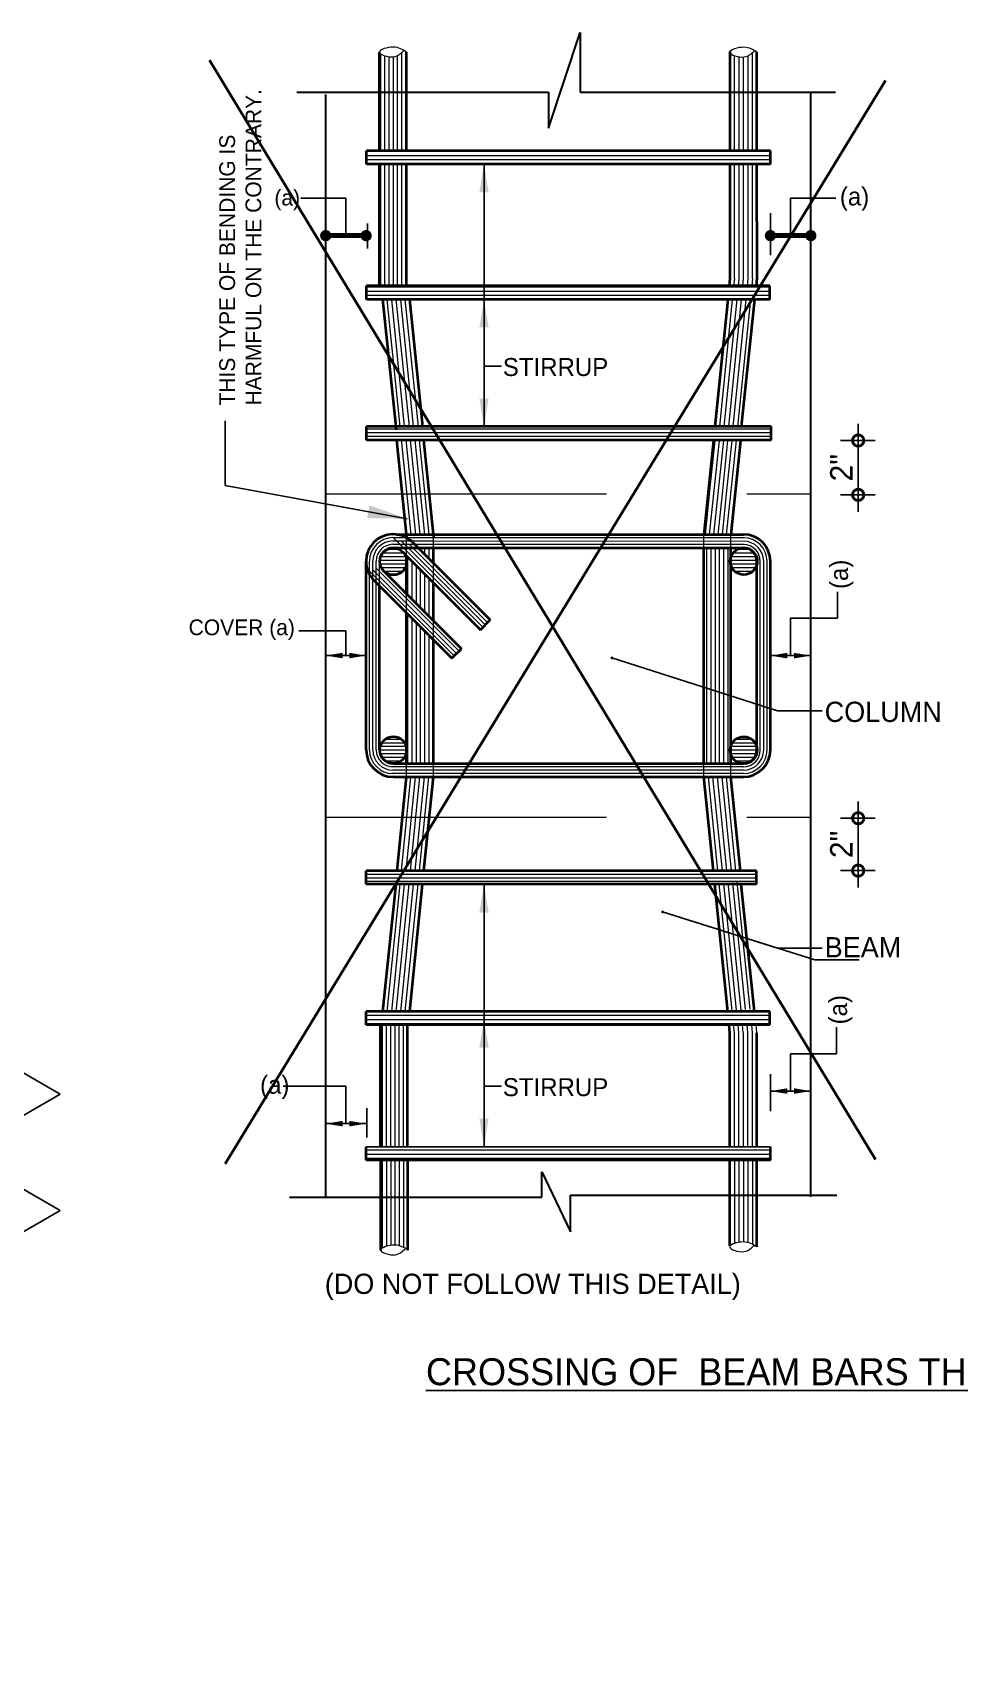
# Model space of a CAD drawing. Header units: inches. Extents: x -159432 to -126829, y -44881 to -40109.
# Drawn here: x -146446 to -146280.9, y -42288.1 to -41999.3 of the extents above; entities that cross this region are included whole.
import ezdxf

# ---------------------------------------------------------------- set-up
doc = ezdxf.new("R2010")
doc.units = ezdxf.units.IN
doc.header["$LTSCALE"] = 10
doc.header["$MEASUREMENT"] = 0
doc.header["$PDMODE"] = 34
doc.linetypes.add('DASHED', pattern=[0.75, 0.5, -0.25])
doc.layers.get('0').update_dxf_attribs({"color": 140, "lineweight": 25})
doc.layers.get('Defpoints').update_dxf_attribs({"lineweight": 25})
for name, color, linetype, lineweight in [('DASHED LIGHT', 7, 'DASHED', 15), ('DIM', 6, 'Continuous', 25), ('DIMENSION', 6, 'Continuous', 25), ('DOTS', 31, 'Continuous', 0), ('line', 134, 'Continuous', 30), ('LINTEL', 12, 'Continuous', 35)]:
    doc.layers.add(name, color=color, linetype=linetype, lineweight=lineweight)
doc.styles.add('Arial Narrow', font='ARIALN.TTF', dxfattribs={"height": 8})
doc.dimstyles.new('ARCHITECT', dxfattribs={"dimtxt": 7, "dimasz": 2, "dimexe": 6, "dimexo": 6, "dimgap": 2, "dimtad": 1, "dimdec": 1, "dimzin": 3, "dimdsep": 46, "dimlunit": 4, "dimtxsty": 'Standard', "dimblk1": 'DIM', "dimblk2": 'DIM', "dimsah": 1, "dimcen": 0.09375, "dimse1": 1, "dimse2": 1, "dimclrd": 6, "dimclre": 6, "dimclrt": 5, "dimadec": 0, "dimazin": 0, "dimtfac": 0.5, "dimtdec": 1, "dimtofl": 0, "dimtmove": 2, "dimatfit": 3, "dimldrblk": 'DIM', "dimfxl": 6, "dimfrac": 1, "dimtolj": 1, "dimtzin": 0, "dimarcsym": 0})
doc.dimstyles.new('ARCHITECT$0', dxfattribs={"dimscale": 0, "dimtxt": 8, "dimasz": 2, "dimexe": 0, "dimexo": 3, "dimgap": 2, "dimtad": 1, "dimdec": 0, "dimlfac": -1, "dimzin": 3, "dimdsep": 46, "dimlunit": 4, "dimtxsty": 'Standard', "dimblk": 'DIM', "dimcen": 0.125, "dimdle": 10.5, "dimclrd": 6, "dimclre": 6, "dimclrt": 2, "dimadec": 0, "dimazin": 0, "dimtfac": 1, "dimtdec": 0, "dimtofl": 0, "dimtmove": 2, "dimatfit": 3, "dimldrblk": 'DOT', "dimfxl": 1, "dimfrac": 2, "dimtolj": 2, "dimtzin": 3, "dimlwd": -1, "dimlwe": -1, "dimarcsym": 0})
doc.dimstyles.get("Standard").update_dxf_attribs({"dimtxt": 8, "dimasz": 2, "dimexe": 2, "dimexo": 3, "dimgap": 2, "dimtad": 1, "dimdec": 0, "dimzin": 0, "dimdsep": 46, "dimlunit": 3, "dimtxsty": 'Arial Narrow', "dimblk": 'DOT', "dimcen": 0.09, "dimclrd": 256, "dimclre": 256, "dimclrt": 256, "dimadec": 0, "dimazin": 0, "dimtfac": 1, "dimtdec": 0, "dimtix": 1, "dimtmove": 2, "dimatfit": 3, "dimldrblk": 'OPEN30', "dimfxl": 1, "dimtolj": 1, "dimtzin": 0, "dimlwd": -1, "dimlwe": -1, "dimarcsym": 0})
doc.dimstyles.new('STANDERD', dxfattribs={"dimscale": 0, "dimtxt": 4, "dimasz": 8, "dimexe": 8, "dimexo": 8, "dimgap": 2, "dimtad": 1, "dimdec": 0, "dimzin": 0, "dimdsep": 46, "dimlunit": 4, "dimtxsty": 'Standard', "dimblk": 'DOTSMALL', "dimcen": 0, "dimdle": 8, "dimclrd": 256, "dimclre": 256, "dimclrt": 2, "dimadec": 0, "dimazin": 0, "dimtfac": 1, "dimtdec": 0, "dimtmove": 2, "dimatfit": 1, "dimfxl": 1, "dimtolj": 1, "dimtzin": 0, "dimlwd": -1, "dimarcsym": 0})
pattern_1 = [(90, (-145680.16206, -42313.0679), (-0.75, 5e-17), [])]
pattern_2 = [(180, (-145680.16206, -42313.0679), (-8e-17, -0.65), [])]
pattern_3 = [(180, (-145823.6662, -42313.9107), (-9e-17, -0.75), [])]
pattern_4 = [(264, (-145823.6662, -41906.81185), (-0.7458914, 0.0783963), [])]

# ---------------------------------------------------------------- blocks, each defined once
blk = doc.blocks.new('_DotSmall')
at = {"color": 0, "linetype": 'ByBlock', "const_width": 0.5}
blk.add_lwpolyline([(-0.0625, 0, 1), (0.0625, 0, 1)], format="xyb", close=True, dxfattribs=at)
blk = doc.blocks.new('*D383')
at = {"layer": 'Defpoints', "color": 0, "ltscale": 6}
for p in [(-146305.1, -42072.04), (-146298.98, -42072.04), (-146305.1, -42081.72)]:
    blk.add_point(p, dxfattribs=at)
at = {"layer": 'DIMENSION', "ltscale": 6}
for p, q in [((-146298.98, -42084.72), (-146298.98, -42069.04)), ((-146302.1, -42072.04), (-146295.98, -42072.04)), ((-146302.1, -42081.72), (-146295.98, -42081.72))]:
    blk.add_line(p, q, dxfattribs=at)
at = {"layer": 'DIMENSION', "ltscale": 6, "xscale": 4, "yscale": 4, "zscale": 4}
for p, rotation in [((-146298.98, -42072.04), 90), ((-146298.98, -42081.72), 270)]:
    blk.add_blockref('_DotSmall', p, dxfattribs=dict(at, rotation=rotation))
at = {"layer": 'DIMENSION', "ltscale": 6, "insert": (-146301.98, -42076.88), "char_height": 4, "attachment_point": 5, "rotation": 90}
blk.add_mtext('\\A2;2"', dxfattribs=at)
blk = doc.blocks.new('_Dot')
at = {"color": 0, "linetype": 'ByBlock', "lineweight": -2}
blk.add_line((-0.5, 0), (-1, 0), dxfattribs=at)
at = {"color": 0, "linetype": 'ByBlock', "const_width": 0.5}
blk.add_lwpolyline([(-0.25, 0, 1), (0.25, 0, 1)], format="xyb", close=True, dxfattribs=at)
blk = doc.blocks.new('*D384')
at = {"layer": 'Defpoints', "color": 0, "ltscale": 6}
for p in [(-146305.1, -42139.33), (-146298.98, -42139.33), (-146305.1, -42148.66)]:
    blk.add_point(p, dxfattribs=at)
at = {"layer": 'DIMENSION', "ltscale": 6}
for p, q in [((-146298.98, -42151.66), (-146298.98, -42136.33)), ((-146302.1, -42139.33), (-146295.98, -42139.33)), ((-146302.1, -42148.66), (-146295.98, -42148.66))]:
    blk.add_line(p, q, dxfattribs=at)
at = {"layer": 'DIMENSION', "ltscale": 6, "xscale": 4, "yscale": 4, "zscale": 4}
for p, rotation in [((-146298.98, -42139.33), 90), ((-146298.98, -42148.66), 270)]:
    blk.add_blockref('_DotSmall', p, dxfattribs=dict(at, rotation=rotation))
at = {"layer": 'DIMENSION', "ltscale": 6, "insert": (-146301.98, -42143.99), "char_height": 4, "attachment_point": 5, "rotation": 90}
blk.add_mtext('\\A2;2"', dxfattribs=at)
blk = doc.blocks.new('DIM')
at = {"layer": 'DIM'}
for p, q in [((0, 5.08), (0, -5.08)), ((5.08, 0), (-5.08, 0))]:
    blk.add_line(p, q, dxfattribs=at)
at = {"layer": 'DIM', "const_width": 0.64}
blk.add_lwpolyline([(-0.32, 0, 1), (0.32, 0, 1)], format="xyb", close=True, dxfattribs=at)
blk = doc.blocks.new('DOT')
blk.add_line((-0.5, 0), (-1, 0))
at = {"const_width": 0.5}
blk.add_lwpolyline([(-0.25, 0, 1), (0.25, 0, 1)], format="xyb", close=True, dxfattribs=at)

msp = doc.modelspace()

# ---------------------------------------------------------------- hatches: boundary and pattern name
at = {"layer": 'DOTS', "ltscale": 15}
h = msp.add_hatch(dxfattribs=at)
h.set_pattern_fill('LINE', color=256, scale=6, angle=180, style=0)
h.set_pattern_definition([(180, (-145823.6662, -42342.9858), (-9e-17, -0.75), [])])
h.paths.add_polyline_path([(-146386.51849, -42020.43441), (-146386.51849, -42022.83441), (-146314.58652, -42022.83441), (-146314.58652, -42020.43441)])
h = msp.add_hatch(dxfattribs=at)
h.set_pattern_fill('LINE', color=256, scale=6, angle=180, style=0)
h.set_pattern_definition(pattern_3)
h.paths.add_polyline_path([(-146369.81033, -42046.8897), (-146369.81033, -42044.4897), (-146386.56357, -42044.4897), (-146386.56357, -42046.8897)])
h = msp.add_hatch(dxfattribs=at)
h.set_pattern_fill('LINE', color=256, scale=6, angle=180, style=0)
h.set_pattern_definition(pattern_3)
h.paths.add_polyline_path([(-146314.68945, -42046.8897), (-146314.68945, -42044.4897), (-146369.81033, -42044.4897), (-146369.81033, -42046.8897)])
h = msp.add_hatch(dxfattribs=at)
h.set_pattern_fill('LINE', color=256, scale=5.2, angle=180, style=0)
h.set_pattern_definition(pattern_2)
h.paths.add_polyline_path([(-146314.47569, -42071.96126), (-146314.47569, -42069.56126), (-146369.81033, -42069.56126), (-146369.81033, -42071.96126)])
h.paths.add_polyline_path([(-146369.81033, -42071.96126), (-146369.81033, -42069.56126), (-146386.56357, -42069.56126), (-146386.56357, -42071.96126)])
h = msp.add_hatch(dxfattribs=at)
h.set_pattern_fill('LINE', color=256, scale=6, angle=96, style=0)
h.set_pattern_definition(pattern_4)
h.paths.add_polyline_path([(-146325.71658, -42081.56126), (-146324.75062, -42072.02986), (-146319.95062, -42072.02986), (-146320.91658, -42081.56126)])
h = msp.add_hatch(dxfattribs=at)
h.set_pattern_fill('LINE', color=256, scale=6, angle=96, style=0)
h.set_pattern_definition(pattern_4)
h.paths.add_polyline_path([(-146326.44627, -42088.76126), (-146325.71658, -42081.56126), (-146320.91658, -42081.56126), (-146321.64627, -42088.76126)])
h = msp.add_hatch(dxfattribs=at)
h.set_pattern_fill('LINE', color=256, scale=5.2, angle=180, style=0)
h.set_pattern_definition(pattern_2)
h.paths.add_polyline_path([(-146379.41033, -42094.09429), (-146379.41033, -42093.09567, 0.900341733), (-146384.15782, -42093.59498, 0.900341733)])
h = msp.add_hatch(dxfattribs=at)
h.set_pattern_fill('LINE', color=256, scale=6, angle=90, style=0)
h.set_pattern_definition(pattern_1)
h.paths.add_polyline_path([(-146379.41033, -42092.58742), (-146379.41033, -42093.09567, -0.105173822), (-146379.41033, -42094.09429), (-146379.41033, -42099.34991), (-146374.61033, -42104.14991), (-146374.61033, -42097.38782)])
h = msp.add_hatch(dxfattribs=at)
h.set_pattern_fill('LINE', color=256, scale=6, angle=90, style=0)
h.set_pattern_definition(pattern_1)
h.paths.add_polyline_path([(-146377.3427, -42091.16126), (-146374.61033, -42093.89363), (-146374.61033, -42091.16126)])
h = msp.add_hatch(dxfattribs=at)
h.set_pattern_fill('LINE', color=256, scale=6, angle=90, style=0)
h.set_pattern_definition(pattern_1)
h.paths.add_polyline_path([(-146321.64627, -42094.24129, -0.073852314), (-146321.74986, -42093.5438, -0.073852314), (-146321.64627, -42092.84631), (-146321.64627, -42091.16126), (-146326.44627, -42091.16126), (-146326.44627, -42129.56126), (-146321.64627, -42129.56126), (-146321.64627, -42127.92961, -0.077318536), (-146321.75969, -42127.20054, -0.077318536), (-146321.64627, -42126.47146)])
h = msp.add_hatch(dxfattribs=at)
h.set_pattern_fill('LINE', color=256, scale=5.2, angle=180, style=0)
h.set_pattern_definition(pattern_2)
h.paths.add_polyline_path([(-146317.01033, -42093.56126, 0.414213562), (-146319.41033, -42091.16126), (-146319.63887, -42091.16126, 0.29710898), (-146321.64627, -42092.84631), (-146321.64627, -42094.24129, 0.768822827), (-146317.01033, -42094.07917)])
h = msp.add_hatch(dxfattribs=at)
h.set_pattern_fill('LINE', color=256, scale=6, angle=90, style=0)
h.set_pattern_definition(pattern_1)
h.paths.add_polyline_path([(-146374.61033, -42107.54402), (-146379.41033, -42102.74402), (-146379.41033, -42126.64837, -0.109384408), (-146379.41033, -42127.68605), (-146379.41033, -42129.56126), (-146374.61033, -42129.56126)])
h = msp.add_hatch(dxfattribs=at)
h.set_pattern_fill('LINE', color=256, scale=5.2, angle=180, style=0)
h.set_pattern_definition(pattern_2)
h.paths.add_polyline_path([(-146379.41033, -42126.64837, 0.896580278), (-146384.15358, -42127.16721, 0.380567449), (-146382.03189, -42129.55102, 0.023116228), (-146381.81033, -42129.56126), (-146381.58479, -42129.56126, 0.332084686), (-146379.41033, -42127.68605)])
h = msp.add_hatch(dxfattribs=at)
h.set_pattern_fill('LINE', color=256, scale=5.2, angle=180, style=0)
h.set_pattern_definition(pattern_2)
h.paths.add_polyline_path([(-146317.01033, -42127.16126), (-146317.01033, -42126.71012, 0.770967481), (-146321.64627, -42126.47146), (-146321.64627, -42127.92961, 0.277022522), (-146319.79209, -42129.56126), (-146319.41033, -42129.56126, 0.414213562)])
h = msp.add_hatch(dxfattribs=at)
h.set_pattern_fill('LINE', color=256, scale=5.2, angle=180, style=0)
h.set_pattern_definition(pattern_2)
h.paths.add_polyline_path([(-146369.81033, -42148.69267), (-146369.81033, -42151.09267), (-146317.08945, -42151.09267), (-146317.08945, -42148.69267)])
h.paths.add_polyline_path([(-146386.62224, -42148.69267), (-146386.62224, -42151.09267), (-146369.81033, -42151.09267), (-146369.81033, -42148.69267)])
h = msp.add_hatch(dxfattribs=at)
h.set_pattern_fill('LINE', color=256, scale=6, angle=180, style=0)
h.set_pattern_definition(pattern_3)
h.paths.add_polyline_path([(-146369.81033, -42176.1389), (-146369.81033, -42173.7389), (-146386.62224, -42173.7389), (-146386.62224, -42176.1389)])
h = msp.add_hatch(dxfattribs=at)
h.set_pattern_fill('LINE', color=256, scale=6, angle=180, style=0)
h.set_pattern_definition(pattern_3)
h.paths.add_polyline_path([(-146369.81033, -42173.7389), (-146369.81033, -42176.1389), (-146314.68945, -42176.1389), (-146314.68945, -42173.7389)])
h = msp.add_hatch(dxfattribs=at)
h.set_pattern_fill('LINE', color=256, scale=6, angle=180, style=0)
h.set_pattern_definition(pattern_3)
h.paths.add_polyline_path([(-146369.81033, -42200.25087), (-146369.81033, -42197.85087), (-146386.62224, -42197.85087), (-146386.62224, -42200.25087)])
h = msp.add_hatch(dxfattribs=at)
h.set_pattern_fill('LINE', color=256, scale=6, angle=180, style=0)
h.set_pattern_definition(pattern_3)
h.paths.add_polyline_path([(-146314.58652, -42200.25087), (-146314.58652, -42197.85087), (-146369.81033, -42197.85087), (-146369.81033, -42200.25087)])

# ---------------------------------------------------------------- linework, layer by layer
at = {"layer": 'DASHED LIGHT', "ltscale": 10}
for p, q in [((-146393.81033, -42081.56126), (-146307.41033, -42081.56126)), ((-146384.21033, -42097.94402), (-146384.21033, -42093.56126)), ((-146374.61033, -42097.38782), (-146374.61033, -42093.89363)), ((-146379.41033, -42102.74402), (-146379.41033, -42099.34991)), ((-146374.61033, -42107.54402), (-146374.61033, -42104.14991)), ((-146393.81033, -42139.16126), (-146307.41033, -42139.16126))]:
    msp.add_line(p, q, dxfattribs=at)
at = {"layer": 'DASHED LIGHT', "ltscale": 7}
for p, q in [((-146379.41033, -42091.16126), (-146379.41033, -42088.76126)), ((-146374.61033, -42091.16126), (-146374.61033, -42088.76126)), ((-146326.44627, -42091.16126), (-146326.44627, -42088.76126)), ((-146321.64627, -42091.16126), (-146321.64627, -42088.76126)), ((-146379.41033, -42092.58742), (-146379.41033, -42091.16126)), ((-146379.41033, -42131.96126), (-146379.41033, -42129.56126)), ((-146374.61033, -42131.96126), (-146374.61033, -42129.56126)), ((-146326.44627, -42131.96126), (-146326.44627, -42129.56126)), ((-146321.64627, -42131.96126), (-146321.64627, -42129.56126))]:
    msp.add_line(p, q, dxfattribs=at)
at = {"layer": 'DIMENSION', "ltscale": 15}
for p, q in [((-146398.23325, -42028.88596), (-146390.20579, -42028.88596)), ((-146390.20579, -42035.53813), (-146390.20579, -42028.88596)), ((-146311.01033, -42035.53813), (-146311.01033, -42028.88596)), ((-146311.01033, -42028.88596), (-146302.98287, -42028.88596)), ((-146314.61814, -42031.56456), (-146314.61814, -42039.02038)), ((-146386.36214, -42033.38552), (-146386.36214, -42037.83908)), ((-146365.61723, -42058.76443), (-146362.51967, -42058.76443)), ((-146302.65508, -42103.7091), (-146302.65508, -42098.97503)), ((-146311.01033, -42103.7091), (-146302.65508, -42103.7091)), ((-146311.01033, -42110.36126), (-146311.01033, -42103.7091)), ((-146390.21033, -42105.92425), (-146398.59532, -42105.92425)), ((-146390.21033, -42110.34639), (-146390.21033, -42105.92425)), ((-146302.82261, -42181.28069), (-146302.82261, -42176.54662)), ((-146311.01033, -42187.93285), (-146311.01033, -42181.28069)), ((-146311.01033, -42181.28069), (-146302.82261, -42181.28069)), ((-146314.61487, -42184.93453), (-146314.61487, -42191.52344)), ((-146401.37391, -42187.08715), (-146390.20579, -42187.08715)), ((-146390.20579, -42193.73931), (-146390.20579, -42187.08715)), ((-146365.61723, -42187.05403), (-146362.51967, -42187.05403)), ((-146386.46677, -42190.95245), (-146386.46677, -42196.18323))]:
    msp.add_line(p, q, dxfattribs=at)
at = {"layer": 'DIMENSION', "ltscale": 8}
for p, q in [((-146580.87373, -42107.77025), (-146441.09693, -42188.47042)), ((-146580.87373, -42128.50625), (-146441.09693, -42209.20642)), ((-146577.81729, -42267.40595), (-146441.09693, -42188.47042)), ((-146577.81729, -42288.14195), (-146441.09693, -42209.20642))]:
    msp.add_line(p, q, dxfattribs=at)
at = {"layer": 'DIMENSION'}
msp.add_line((-146314.58652, -42197.85087), (-146386.62224, -42197.85087), dxfattribs=at)
at = {"layer": 'DOTS', "ltscale": 15}
for p, q in [((-146384.00053, -42009.97122), (-146384.00053, -42003.18482)), ((-146384.00053, -42020.48579), (-146384.00053, -42003.18482)), ((-146383.25053, -42020.48579), (-146383.25053, -42003.51906)), ((-146382.50053, -42020.43441), (-146382.50053, -42003.67119)), ((-146381.75053, -42020.43441), (-146381.75053, -42003.67992)), ((-146381.00053, -42020.43441), (-146381.00053, -42003.45905)), ((-146380.25053, -42020.43441), (-146380.25053, -42002.92026)), ((-146320.98664, -42020.43441), (-146320.98664, -42003.46353)), ((-146320.18664, -42020.43441), (-146320.18664, -42003.65545)), ((-146319.38664, -42020.43441), (-146319.38664, -42003.68713)), ((-146318.58664, -42020.43441), (-146318.58664, -42003.46353)), ((-146317.78664, -42020.43441), (-146317.78664, -42002.8904)), ((-146384.00053, -42044.4897), (-146384.00053, -42022.83441)), ((-146383.25053, -42044.4897), (-146383.25053, -42022.73579)), ((-146382.50053, -42044.4897), (-146382.50053, -42022.73579)), ((-146381.75053, -42044.4897), (-146381.75053, -42022.73579)), ((-146381.00053, -42044.4897), (-146381.00053, -42022.73579)), ((-146380.25053, -42044.4897), (-146380.25053, -42022.83441)), ((-146320.99796, -42043.16166), (-146320.98783, -42022.83481)), ((-146320.19796, -42043.16206), (-146320.18783, -42022.83521)), ((-146319.39796, -42043.16246), (-146319.38783, -42022.83561)), ((-146318.59796, -42043.16286), (-146318.58783, -42022.836)), ((-146317.79796, -42043.16326), (-146317.78783, -42022.8364)), ((-146321.02899, -42043.16126), (-146321.16321, -42044.4897)), ((-146320.23304, -42043.16126), (-146320.36686, -42044.4897)), ((-146319.43714, -42043.16126), (-146319.57056, -42044.4897)), ((-146318.64122, -42043.16126), (-146318.77423, -42044.4897)), ((-146317.80442, -42043.16126), (-146317.93906, -42044.4897)), ((-146382.93212, -42046.8897), (-146380.63445, -42069.56126)), ((-146382.09917, -42046.8897), (-146379.82918, -42069.56126)), ((-146381.3023, -42046.8897), (-146378.96817, -42069.56126)), ((-146380.50543, -42046.8897), (-146378.22167, -42069.56126)), ((-146379.70852, -42046.8897), (-146377.36022, -42069.56126)), ((-146321.4057, -42046.8897), (-146323.69638, -42069.56126)), ((-146320.60862, -42046.8897), (-146322.89238, -42069.56126)), ((-146319.81158, -42046.8897), (-146322.08843, -42069.56126)), ((-146319.01453, -42046.8897), (-146321.28452, -42069.56126)), ((-146318.18228, -42046.8897), (-146320.47995, -42069.56126)), ((-146380.37481, -42071.8806), (-146378.66403, -42088.76126)), ((-146379.56664, -42071.91793), (-146377.81848, -42088.76126)), ((-146378.78297, -42071.96126), (-146377.05584, -42088.76126)), ((-146377.95387, -42071.96126), (-146376.22664, -42088.76126)), ((-146377.19112, -42071.91793), (-146375.43072, -42088.76126)), ((-146381.83644, -42089.33159), (-146374.61033, -42089.33159)), ((-146381.83271, -42089.93158), (-146374.60843, -42089.93158)), ((-146381.82898, -42090.53157), (-146374.61033, -42090.53157)), ((-146381.81758, -42089.33159), (-146365.83479, -42105.31553)), ((-146380.36907, -42089.93158), (-146365.4105, -42104.89128)), ((-146378.92055, -42090.53157), (-146364.98622, -42104.46703)), ((-146374.61033, -42089.33159), (-146319.31299, -42089.33159)), ((-146374.61033, -42090.53157), (-146319.31299, -42090.53157)), ((-146374.60843, -42089.93158), (-146319.31299, -42089.96126)), ((-146386.01033, -42127.16126), (-146386.01033, -42093.53151)), ((-146386.01033, -42095.29549), (-146370.91256, -42110.39327)), ((-146385.41033, -42127.16126), (-146385.41033, -42093.53151)), ((-146385.41033, -42095.04697), (-146370.4883, -42109.969)), ((-146384.81033, -42127.16126), (-146384.81033, -42093.53151)), ((-146384.81033, -42094.79844), (-146370.06403, -42109.54474)), ((-146316.41033, -42127.16126), (-146316.41033, -42093.56126)), ((-146315.81033, -42127.16126), (-146315.81033, -42093.52468)), ((-146315.21033, -42127.16126), (-146315.21033, -42093.52468)), ((-146319.41033, -42130.16126), (-146382.02304, -42130.16126)), ((-146319.41033, -42130.76126), (-146381.87132, -42130.76126)), ((-146319.41033, -42131.36126), (-146382.03189, -42131.36126)), ((-146380.2856, -42148.69267), (-146378.62986, -42131.96126)), ((-146379.48968, -42148.69267), (-146377.8261, -42131.96126)), ((-146378.69375, -42148.69267), (-146377.02227, -42131.96126)), ((-146377.89783, -42148.69267), (-146376.21837, -42131.96126)), ((-146377.10191, -42148.69267), (-146375.41439, -42131.96126)), ((-146323.95469, -42148.69267), (-146325.64221, -42131.96126)), ((-146323.15877, -42148.69267), (-146324.83823, -42131.96126)), ((-146322.36285, -42148.69267), (-146324.03433, -42131.96126)), ((-146321.56692, -42148.69267), (-146323.2305, -42131.96126)), ((-146320.771, -42148.69267), (-146322.42674, -42131.96126)), ((-146382.8648, -42173.7389), (-146380.5697, -42151.09267)), ((-146382.0607, -42173.7389), (-146379.7656, -42151.09267)), ((-146381.2566, -42173.7389), (-146378.96151, -42151.09267)), ((-146380.4525, -42173.7389), (-146378.15741, -42151.09267)), ((-146379.64841, -42173.7389), (-146377.35331, -42151.09267)), ((-146321.41637, -42173.65823), (-146323.71146, -42151.01201)), ((-146320.62045, -42173.57757), (-146322.91554, -42150.93135)), ((-146319.82452, -42173.49691), (-146322.11962, -42150.85068)), ((-146319.0286, -42173.41625), (-146321.3237, -42150.77002)), ((-146318.23268, -42173.33558), (-146320.52777, -42150.68936)), ((-146383.77661, -42176.1389), (-146383.77661, -42197.85087)), ((-146383.02661, -42176.1389), (-146383.02661, -42197.85087)), ((-146382.27661, -42176.1389), (-146382.27661, -42197.85087)), ((-146381.52661, -42176.1389), (-146381.52661, -42197.85087)), ((-146380.77661, -42176.1389), (-146380.77661, -42197.85087)), ((-146380.02661, -42176.1389), (-146380.02661, -42197.85087)), ((-146321.02491, -42177.56126), (-146321.16519, -42176.1389)), ((-146320.22491, -42177.56126), (-146320.3617, -42176.1389)), ((-146319.43714, -42177.56126), (-146319.5813, -42176.1389)), ((-146318.64122, -42177.56126), (-146318.75872, -42176.1389)), ((-146317.80442, -42177.56126), (-146317.94857, -42176.1389)), ((-146317.02491, -42177.56126), (-146317.17441, -42176.1389)), ((-146321.02491, -42197.85087), (-146321.02491, -42177.56126)), ((-146320.22491, -42197.85087), (-146320.22491, -42177.56126)), ((-146319.42491, -42197.85087), (-146319.42491, -42177.56126)), ((-146318.62491, -42197.85087), (-146318.62491, -42177.56126)), ((-146317.82491, -42197.85087), (-146317.82491, -42177.56126)), ((-146383.73064, -42200.25087), (-146383.73064, -42215.90364)), ((-146382.98064, -42200.25087), (-146382.98064, -42215.58301)), ((-146382.23064, -42200.25087), (-146382.23064, -42215.42112)), ((-146381.48064, -42200.25087), (-146381.48064, -42215.37362)), ((-146380.73064, -42200.25087), (-146380.73064, -42215.47975)), ((-146379.98064, -42200.25087), (-146379.98064, -42215.77373)), ((-146321.02491, -42200.25087), (-146321.02491, -42215.07258)), ((-146320.22491, -42200.25087), (-146320.22491, -42214.87528)), ((-146319.42491, -42200.25087), (-146319.42491, -42214.80852)), ((-146318.62491, -42200.25087), (-146318.62491, -42214.91115)), ((-146317.82491, -42200.25087), (-146317.82491, -42215.22646))]:
    msp.add_line(p, q, dxfattribs=at)
for centre, radius, start, end in [((-146381.81033, -42093.53151), 4.2, 90.3562351, 180), ((-146381.81033, -42093.53151), 3.6, 90.3562351, 180), ((-146381.81033, -42093.53151), 3, 90.3562351, 180), ((-146319.41033, -42093.56126), 4.2, 0, 90), ((-146319.41033, -42093.56126), 3.6, 0, 90), ((-146319.41033, -42093.56126), 3, 0, 90), ((-146381.81033, -42127.16126), 4.2, 180, 270), ((-146381.81033, -42127.16126), 3.6, 180, 270), ((-146381.81033, -42127.16126), 3, 180, 270), ((-146319.41033, -42127.16126), 3, 270, 0), ((-146319.41033, -42127.16126), 3.6, 270, 0), ((-146319.41033, -42127.16126), 4.2, 270, 0)]:
    msp.add_arc(centre, radius, start, end, dxfattribs=at)
for points in [[(-146379.44881, -42002.84517), (-146381.79565, -42001.96081), (-146384.24881, -42002.84517), (-146381.71776, -42003.67603), (-146379.88549, -42002.56774)], [(-146317.01917, -42002.86576), (-146319.36601, -42001.9814), (-146321.81917, -42002.86576), (-146319.28812, -42003.69661), (-146317.45584, -42002.58833)], [(-146379.17891, -42216.25705), (-146381.52575, -42215.37269), (-146383.97891, -42216.25705), (-146381.44787, -42217.08791), (-146379.59722, -42215.94932)], [(-146317.05522, -42215.69313), (-146319.40206, -42214.80878), (-146321.85522, -42215.69313), (-146319.32417, -42216.52399), (-146317.47352, -42215.3854)]]:
    msp.add_spline(points, degree=3, dxfattribs=at)
at = {"layer": 'line', "ltscale": 15}
for p, q in [((-146354.14518, -42016.41695), (-146348.501, -41999.33621)), ((-146348.501, -41999.33621), (-146348.501, -42009.97122)), ((-146398.96664, -42009.97122), (-146354.14518, -42009.97122)), ((-146393.81033, -42206.76046), (-146393.81033, -42010.42459)), ((-146354.14518, -42009.97122), (-146354.14518, -42016.41695)), ((-146348.501, -42009.97122), (-146303.01551, -42009.97122)), ((-146307.41033, -42206.76046), (-146307.41033, -42009.97122)), ((-146355.31726, -42206.81272), (-146355.31726, -42202.33181)), ((-146355.31726, -42202.33181), (-146350.22094, -42212.99043)), ((-146400.2286, -42206.81272), (-146355.31726, -42206.81272)), ((-146350.22094, -42206.49388), (-146302.76144, -42206.49388)), ((-146350.22094, -42212.99043), (-146350.22094, -42206.49388))]:
    msp.add_line(p, q, dxfattribs=at)
at = {"layer": 'LINTEL', "ltscale": 15}
for p, q in [((-146384.24881, -42020.43441), (-146384.24881, -42002.84517)), ((-146379.44881, -42020.43441), (-146379.44881, -42002.84517)), ((-146321.78664, -42020.43441), (-146321.7808, -42002.72189)), ((-146317.00666, -42020.43441), (-146317.01111, -42002.84517)), ((-146295.89948, -42200.12919), (-146414.49201, -42004.27107)), ((-146411.73023, -42200.8937), (-146294.0901, -42007.91795)), ((-146314.58652, -42020.43441), (-146386.51849, -42020.43441)), ((-146386.51849, -42022.83441), (-146386.51849, -42020.43441)), ((-146314.58652, -42022.83441), (-146314.58652, -42020.43441)), ((-146314.58652, -42022.83441), (-146386.51849, -42022.83441)), ((-146384.24881, -42044.4897), (-146384.24881, -42022.83441)), ((-146379.44881, -42044.4897), (-146379.44881, -42022.83441)), ((-146321.79796, -42043.16126), (-146321.78783, -42022.83441)), ((-146316.99796, -42043.16126), (-146317.00574, -42022.83441)), ((-146321.82491, -42043.16126), (-146321.95954, -42044.4897)), ((-146317.02491, -42043.16126), (-146317.16454, -42044.4897)), ((-146314.68945, -42044.4897), (-146386.56357, -42044.4897)), ((-146386.56357, -42046.8897), (-146386.56357, -42044.4897)), ((-146314.68945, -42046.8897), (-146386.56357, -42046.8897)), ((-146383.69976, -42046.8897), (-146381.25694, -42070.13159)), ((-146378.91163, -42046.8897), (-146376.55617, -42069.56126)), ((-146322.20277, -42046.8897), (-146324.50044, -42069.56126)), ((-146317.41679, -42046.8897), (-146319.79967, -42069.56126)), ((-146314.68945, -42046.8897), (-146314.68945, -42044.4897)), ((-146314.47569, -42069.56126), (-146386.56357, -42069.56126)), ((-146386.56357, -42071.96126), (-146386.56357, -42069.56126)), ((-146314.47569, -42071.96126), (-146314.47569, -42069.56126)), ((-146314.47569, -42071.96126), (-146386.56357, -42071.96126)), ((-146381.17074, -42071.96126), (-146379.41033, -42089.33159)), ((-146376.37074, -42071.96126), (-146374.61033, -42089.33159)), ((-146324.75062, -42072.02986), (-146326.44627, -42088.76126)), ((-146319.95062, -42072.02986), (-146321.64627, -42088.76126)), ((-146381.84017, -42088.73161), (-146381.79083, -42088.7313)), ((-146381.22465, -42088.76126), (-146319.41033, -42088.76126)), ((-146378.36687, -42090.13709), (-146364.51163, -42103.99234)), ((-146381.81033, -42091.16126), (-146319.41033, -42091.16126)), ((-146379.95864, -42092.03907), (-146366.25907, -42105.73977)), ((-146379.41033, -42099.34991), (-146379.41033, -42092.58742)), ((-146374.61033, -42093.89363), (-146374.61033, -42091.16126)), ((-146326.44627, -42129.56126), (-146326.44627, -42091.16126)), ((-146321.64627, -42129.56126), (-146321.64627, -42091.16126)), ((-146386.61033, -42127.16126), (-146386.61033, -42093.53151)), ((-146386.61033, -42093.5558), (-146386.61033, -42093.53151)), ((-146383.58981, -42095.17043), (-146369.63977, -42109.12047)), ((-146317.01033, -42127.16126), (-146317.01033, -42093.56126)), ((-146314.61033, -42127.16126), (-146314.61033, -42093.56126)), ((-146385.20444, -42096.94991), (-146371.33682, -42110.81753)), ((-146384.21033, -42127.16126), (-146384.21033, -42097.94402)), ((-146374.61033, -42104.14991), (-146374.61033, -42097.38782)), ((-146379.41033, -42129.56126), (-146379.41033, -42102.74402)), ((-146366.25907, -42105.73977), (-146364.51163, -42103.99234)), ((-146374.61033, -42129.56126), (-146374.61033, -42107.54402)), ((-146371.33682, -42110.81753), (-146369.63977, -42109.12047)), ((-146381.81033, -42129.56126), (-146319.41033, -42129.56126)), ((-146381.81033, -42131.96126), (-146319.41033, -42131.96126)), ((-146381.10598, -42148.69267), (-146379.41033, -42131.96126)), ((-146376.30598, -42148.69267), (-146374.61033, -42131.96126)), ((-146324.75062, -42148.69267), (-146326.44627, -42131.96126)), ((-146319.95062, -42148.69267), (-146321.64627, -42131.96126)), ((-146317.08945, -42148.69267), (-146386.62224, -42148.69267)), ((-146386.62224, -42151.09267), (-146386.62224, -42148.69267)), ((-146317.08945, -42151.09267), (-146386.62224, -42151.09267)), ((-146383.62994, -42173.7389), (-146381.24973, -42151.09267)), ((-146378.84431, -42173.7389), (-146376.54921, -42151.09267)), ((-146322.21229, -42173.7389), (-146324.50739, -42151.09267)), ((-146317.42666, -42173.7389), (-146319.80687, -42151.09267)), ((-146317.08945, -42151.09267), (-146317.08945, -42148.69267)), ((-146314.68945, -42173.7389), (-146386.62224, -42173.7389)), ((-146386.62224, -42176.1389), (-146386.62224, -42173.7389)), ((-146314.68945, -42176.1389), (-146314.68945, -42173.7389)), ((-146314.68945, -42176.1389), (-146386.62224, -42176.1389)), ((-146384.02488, -42197.85087), (-146384.02488, -42176.1389)), ((-146379.22488, -42197.85087), (-146379.22488, -42176.1389)), ((-146321.82491, -42177.56126), (-146321.96906, -42176.1389)), ((-146321.82491, -42197.85087), (-146321.82491, -42177.56126)), ((-146317.04104, -42197.85087), (-146317.02491, -42177.56126)), ((-146386.62224, -42200.25087), (-146386.62224, -42197.85087)), ((-146314.58652, -42200.25087), (-146386.62224, -42200.25087)), ((-146383.97891, -42216.25705), (-146383.97891, -42200.25087)), ((-146379.17891, -42216.25705), (-146379.17891, -42200.25087)), ((-146321.82491, -42215.56985), (-146321.82491, -42200.25087)), ((-146317.05522, -42215.69313), (-146317.04295, -42200.25087)), ((-146314.58652, -42200.25087), (-146314.58652, -42197.85087))]:
    msp.add_line(p, q, dxfattribs=at)
for centre in [(-146381.75782, -42093.59498), (-146319.34986, -42093.5438), (-146381.75358, -42127.16721), (-146319.35969, -42127.20054)]:
    msp.add_circle(centre, 2.4, dxfattribs=at)
for centre, radius, start, end in [((-146381.81033, -42093.53151), 4.8, 90.3562351, 180), ((-146381.76098, -42093.53121), 4.8, 45, 90.3562351), ((-146319.41033, -42093.56126), 4.8, 0, 90), ((-146381.81033, -42093.56126), 2.4, 90, 180), ((-146319.41033, -42093.56126), 2.4, 0, 90), ((-146381.81033, -42093.5558), 4.8, 180, 225), ((-146381.81033, -42127.16126), 4.8, 180, 270), ((-146381.81033, -42127.16126), 2.4, 180, 270), ((-146319.41033, -42127.16126), 4.8, 270, 0), ((-146319.41033, -42127.16126), 2.4, 270, 0)]:
    msp.add_arc(centre, radius, start, end, dxfattribs=at)

# ---------------------------------------------------------------- texts
at = {"layer": 'DIMENSION', "ltscale": 8, "attachment_point": 1, "rotation": 90}
for s, insert, char_height in [('THIS TYPE OF BENDING IS \\PHARMFUL ON THE CONTRARY.', (-146412.75457, -42065.8023, -0.8), 2.8), ('(a)', (-146303.9924, -42098.48886, -0.8), 3.2), ('(a)', (-146304.15993, -42176.06045, -0.8), 3.2)]:
    msp.add_mtext(s, dxfattribs=dict(at, insert=insert, char_height=char_height))
at = {"layer": 'DIMENSION', "ltscale": 8, "attachment_point": 1}
for s, insert, char_height in [('(a)', (-146302.24441, -42026.95407, -0.8), 3.2), ('(a)', (-146402.94282, -42027.37355, -0.8), 2.8), ('STIRRUP', (-146362.26572, -42057.34464, -0.8), 3.2), ('COVER (a)', (-146418.22213, -42103.91494, -0.8), 2.8), ('COLUMN', (-146304.94891, -42118.57178, -0.8), 3.6), ('BEAM', (-146304.94891, -42160.50627, -0.8), 3.6), ('(a)', (-146405.49468, -42185.20484, -0.8), 3.2), ('STIRRUP', (-146362.26572, -42185.63424, -0.8), 3.2), ('(DO NOT FOLLOW THIS DETAIL)', (-146393.97275, -42220.46817, -0.8), 3.6), ('{\\LCROSSING OF  BEAM BARS THROUGH COLUMNS (PLAN)}', (-146375.95458, -42235.52745, -0.8), 4.8)]:
    msp.add_mtext(s, dxfattribs=dict(at, insert=insert, char_height=char_height))

# ---------------------------------------------------------------- dimensions: what is measured, and where the dimension line sits
at = {"layer": 'DIMENSION', "ltscale": 6}
for base, p1, p2, picture, middle in [((-146298.98187, -42072.04303), (-146305.10022, -42081.71577), (-146305.10022, -42072.04303), '*D383', (-146301.98187, -42076.8794)), ((-146298.98187, -42139.32585), (-146305.10022, -42148.65643), (-146305.10022, -42139.32585), '*D384', (-146301.98187, -42143.99114))]:
    dim = msp.add_linear_dim(base=base, p1=p1, p2=p2, angle=90, text='2"', dimstyle='ARCHITECT$0', override={"dimscale": 1, "dimtxt": 4, "dimasz": 4, "dimexe": 3, "dimgap": 1, "dimblk1": 'DotSmall', "dimblk2": 'DotSmall', "dimsah": 1, "dimdle": 3, "dimclrd": 256, "dimclre": 256, "dimclrt": 256, "dimtfillclr": 256}, dxfattribs=at)
    dim.commit()
    dim.dimension.update_dxf_attribs({"geometry": picture, "text_midpoint": middle})

# ---------------------------------------------------------------- leaders
at = {"layer": 'DIMENSION'}
for points, override in [([(-146365.61723, -42022.83441), (-146365.61723, -42046.8897)], {"dimscale": 1, "dimasz": 5, "dimtad": 0}), ([(-146365.61723, -42046.8897), (-146365.61723, -42061.74119)], {"dimscale": 1, "dimasz": 5, "dimtad": 0}), ([(-146365.61723, -42069.56126), (-146365.61723, -42058.76443)], {"dimscale": 1, "dimasz": 5, "dimtad": 0}), ([(-146379.32335, -42085.97323), (-146411.72748, -42080.05093), (-146411.72748, -42068.50347)], {"dimscale": 1, "dimasz": 7, "dimtad": 0}), ([(-146386.61033, -42110.34639), (-146393.81033, -42110.34639)], {"dimscale": 1, "dimasz": 3, "dimtad": 0}), ([(-146393.81033, -42110.34639), (-146386.61033, -42110.34639)], {"dimscale": 1, "dimasz": 3, "dimtad": 0}), ([(-146314.61033, -42110.36126), (-146307.41033, -42110.36126)], {"dimscale": 1, "dimasz": 3, "dimtad": 0}), ([(-146307.41033, -42110.36126), (-146314.61033, -42110.36126)], {"dimscale": 1, "dimasz": 3, "dimtad": 0}), ([(-146365.61723, -42151.12401), (-146365.61723, -42175.1793)], {"dimscale": 1, "dimasz": 5, "dimtad": 0}), ([(-146365.61723, -42175.1793), (-146365.61723, -42190.03079)], {"dimscale": 1, "dimasz": 5, "dimtad": 0}), ([(-146365.61723, -42197.85087), (-146365.61723, -42187.05403)], {"dimscale": 1, "dimasz": 5, "dimtad": 0}), ([(-146307.41033, -42187.93285), (-146314.61033, -42187.93285)], {"dimscale": 1, "dimasz": 3, "dimtad": 0}), ([(-146314.61033, -42187.93285), (-146307.41033, -42187.93285)], {"dimscale": 1, "dimasz": 3, "dimtad": 0}), ([(-146386.60579, -42193.73931), (-146393.80579, -42193.73931)], {"dimscale": 1, "dimasz": 3, "dimtad": 0}), ([(-146393.80579, -42193.73931), (-146386.60579, -42193.73931)], {"dimscale": 1, "dimasz": 3, "dimtad": 0})]:
    msp.add_leader(points, dimstyle='STANDERD', override=override, dxfattribs=at)
at = {"layer": 'DIMENSION', "ltscale": 8}
for points in [[(-146393.80579, -42035.53813), (-146386.60579, -42035.53813)], [(-146386.60579, -42035.53813), (-146393.80579, -42035.53813)], [(-146314.61033, -42035.53813), (-146307.41033, -42035.53813)], [(-146307.41033, -42035.53813), (-146314.61033, -42035.53813)]]:
    msp.add_leader(points, dimstyle='ARCHITECT', override={"dimtxt": 8, "dimexe": 0, "dimexo": 3, "dimdec": 0, "dimlfac": -1, "dimcen": 0.125, "dimdle": 10.5, "dimse1": 0, "dimse2": 0, "dimclrt": 2, "dimtfac": 1, "dimtdec": 0, "dimldrblk": 'Dot', "dimfxl": 1, "dimfrac": 2, "dimtolj": 2, "dimtzin": 3, "dimlwd": 65535, "dimlwe": 65535}, dxfattribs=at)
at = {"layer": 'DIMENSION', "ltscale": 15}
for points in [[(-146342.83464, -42110.76473), (-146313.33128, -42120.18458), (-146305.41319, -42120.18458)], [(-146333.80418, -42156.02718), (-146313.33128, -42162.46054), (-146305.41319, -42162.46054)], [(-146333.80418, -42156.02718), (-146306.71246, -42164.54043), (-146298.79437, -42164.54043)]]:
    msp.add_leader(points, dimstyle='Standard', override={"dimscale": 1, "dimgap": 3, "dimtad": 0, "dimldrblk": 'DotSmall'}, dxfattribs=at)

doc.saveas('drawing.dxf')
